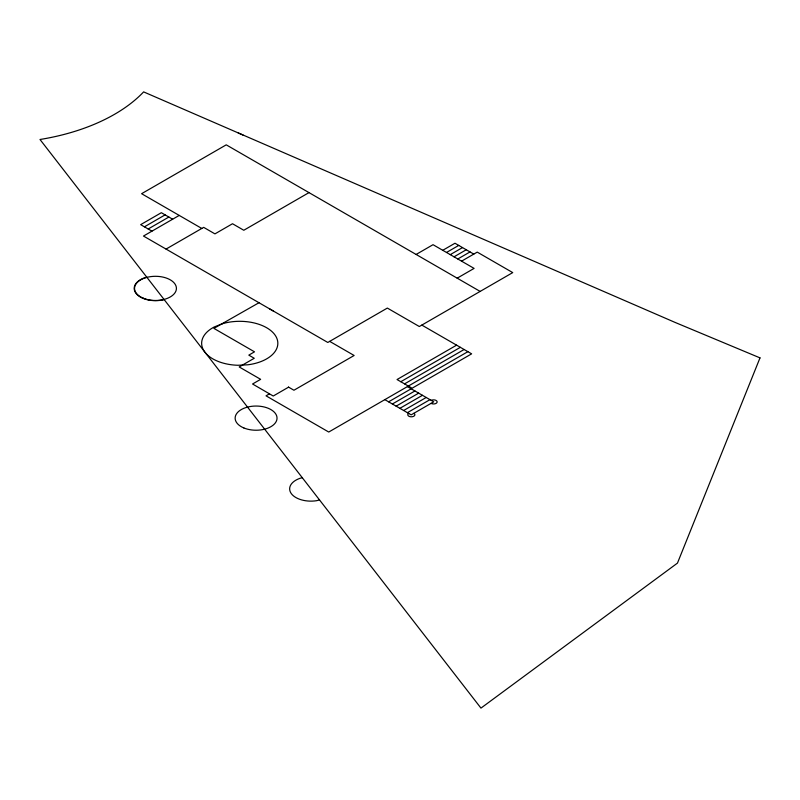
<?xml version="1.0" encoding="UTF-8"?>
<svg xmlns="http://www.w3.org/2000/svg" width="800" height="800" viewBox="0 0 800 800"><rect width="100%" height="100%" fill="white"/><g stroke="black" fill="none" stroke-linecap="round" stroke-linejoin="round"><path stroke-width="1.2" d="M408.69 413.41L408.26 413.73A3.55 2.05 0 0 0 409.3 416.43A3.55 2.05 0 0 0 414.05 416.07A3.55 2.05 0 0 0 413.84 413.31M144.42 226.82L165.11 214.87M148.19 228.99L168.87 217.04M179.22 215.42L143.48 236.05L327.8 342.46L387.35 308.07L419.33 326.53L512.74 272.6L477.24 252.11L461.56 261.16M166.05 249.08L203.67 227.36L214.95 233.88L232.51 223.74L243.79 230.26L308.99 192.61M258.98 302.73L213.89 328.38L254.51 351.83L248.81 355.13L254.25 358.27L239.2 366.95L260.64 379.33L252.56 384L273.24 396.02L288.6 387.15M416.11 254.46L433.04 244.69L474.1 268.4L457.18 278.17M442.76 250.3L454.98 243.24L473.79 254.1M446.52 252.47L458.74 245.41M450.28 254.64L462.5 247.58M454.04 256.81L466.27 249.76M457.8 258.99L470.03 251.93M269.47 393.84L266.03 395.83L328.74 432.04L467.88 351.67M456.6 345.16L397.04 379.54L412.09 388.23L471.64 353.84L421.83 325.09M400.8 381.71L460.36 347.33M404.56 383.88L464.12 349.5M388.61 401.82L411.18 388.79M392.37 403.99L414.94 390.96M396.13 406.16L418.7 393.13M399.89 408.33L422.46 395.3M403.65 410.5L426.22 397.47M407.41 412.68L429.98 399.65M431.26 400.38L431.82 400.14A3.55 2.05 0 0 1 436.49 400.73A3.55 2.05 0 0 1 435.87 403.48A3.55 2.05 0 0 1 431.08 403.36M302.31 477.73L300.29 478.22A21.28 12.28 0 0 0 291.27 493.56A21.28 12.28 0 0 0 316.44 500.72L319.55 499.98M238.17 132.9L243.12 135.09M480.14 291.42L226.24 144.84L141.6 193.7L201.79 228.45M172.64 219.22L161.35 212.7L140.66 224.65L151.95 231.16M329.68 341.37L354.13 355.49L293.94 390.24L288.44 387.06M407.41 386.62L433.74 401.82L411.18 414.85L384.85 399.65M269.5 308.8L273.49 311.11M164.17 299.6A21.28 12.28 0 0 1 136.05 293.41A21.28 12.28 0 0 1 146.78 277.18M760 357.88L677.46 563.1L480.96 708.11L40 139.49A170.69 98.55 0 0 0 143.63 91.89L675.16 322.45L760 357.88M222.33 323.74L214.16 327.01A38.1 21.99 0 0 0 203.87 350.71A38.1 21.99 0 0 0 237.87 365.27L247.78 364.8A38.1 21.99 0 0 0 275.61 335.9A38.1 21.99 0 0 0 222.33 323.74M143.2 298.19A20.94 12.09 0 0 0 176.31 289.63A20.94 12.09 0 0 0 146.92 277.36A20.94 12.09 0 0 0 143.2 298.19M243.82 427.94A20.94 12.09 0 0 0 276.92 419.38A20.94 12.09 0 0 0 247.53 407.1A20.94 12.09 0 0 0 243.82 427.94"/></g></svg>
